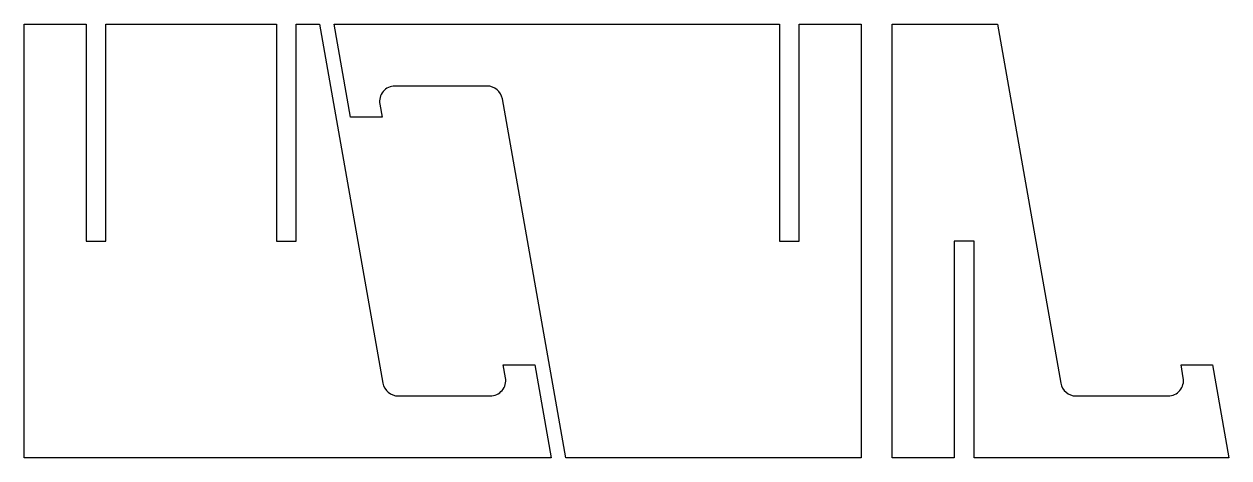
# Model space of a CAD drawing. Header units: inches. Extents: x 0 to 9.72, y 0 to 3.5.
import ezdxf

# ---------------------------------------------------------------- set-up
doc = ezdxf.new("R2010")
doc.units = ezdxf.units.IN
doc.layers.get('0').update_dxf_attribs({"linetype": 'CONTINUOUS'})

msp = doc.modelspace()

# ---------------------------------------------------------------- linework, layer by layer
for points in [[(2.1949, 1.75), (2.1949, 3.5), (2.3829, 3.5), (2.8936, 0.6033, 0.36397), (3.0167, 0.5), (3.759, 0.5, 0.466308), (3.8821, 0.6467), (3.8639, 0.75), (4.1178, 0.75), (4.25, 0), (0, 0), (0, 3.5), (0.5, 3.5), (0.5, 1.75), (0.66, 1.75), (0.66, 3.5), (2.0349, 3.5), (2.0349, 1.75)], [(6.25, 1.75), (6.25, 3.5), (6.75, 3.5), (6.75, 0), (4.3671, 0), (3.8564, 2.8967, 0.36397), (3.7333, 3), (2.991, 3, 0.466308), (2.8679, 2.8533), (2.8861, 2.75), (2.6322, 2.75), (2.5, 3.5), (6.09, 3.5), (6.09, 1.75)], [(7.5, 0), (7, 0), (7, 3.5), (7.5, 3.5), (7.848, 3.5), (8.3588, 0.6033, 0.36397), (8.4819, 0.5), (9.2242, 0.5, 0.466308), (9.3473, 0.6467), (9.329, 0.75), (9.5829, 0.75), (9.7151, 0), (7.66, 0), (7.66, 1.75), (7.5, 1.75)]]:
    msp.add_lwpolyline(points, format="xyb", close=True)

doc.saveas('drawing.dxf')
